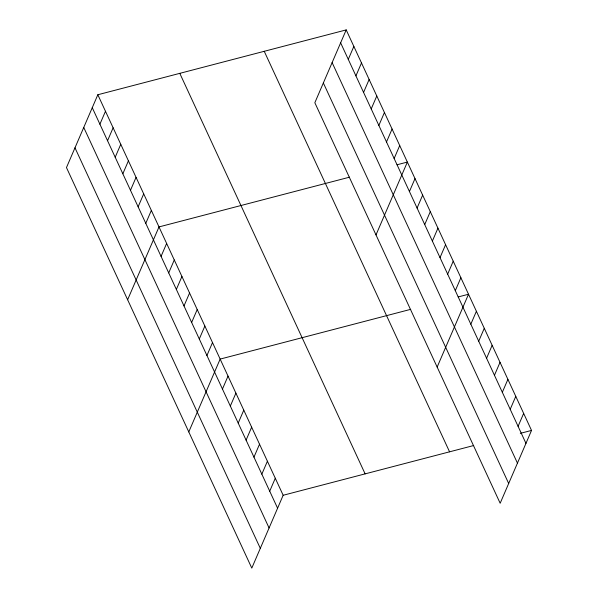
<?xml version="1.0" encoding="UTF-8"?>
<svg xmlns="http://www.w3.org/2000/svg" width="598" height="598" viewBox="0 0 598 598"><rect width="100%" height="100%" fill="white"/><g stroke="black" fill="none" stroke-linecap="round" stroke-linejoin="round"><path stroke-width="0.9" d="M97.833 94.746L66.468 167.575L251.795 568.1L283.16 495.271L97.833 94.746L346.205 29.9L531.532 430.425L500.167 503.254L314.84 102.729L346.205 29.9M99.903 124.205L105.48 111.273M107.55 140.724L113.119 127.793M115.197 157.252L120.766 144.312M122.844 173.771L128.413 160.832M130.484 190.291L136.06 177.359M138.131 206.818L143.699 193.879M145.777 223.338L151.346 210.399M127.628 299.748L158.993 226.919L349.561 177.165M161.064 256.378L166.633 243.446M168.711 272.905L174.28 259.966M176.35 289.425L181.927 276.485M183.997 305.944L189.566 293.005M191.644 322.464L197.213 309.532M199.291 338.991L204.86 326.052M206.93 355.511L212.507 342.572M348.275 59.359L353.852 46.42M188.781 431.92L220.146 359.092L410.714 309.338M355.922 75.879L361.491 62.947M222.456 389.051L228.025 376.12M363.569 92.398L369.138 79.467M230.327 406.079L235.904 393.14M371.216 108.926L376.785 95.986M238.206 423.1L243.775 410.161M378.855 125.445L384.432 112.506M246.084 440.121L251.653 427.181M386.502 141.965L392.071 129.033M253.956 457.141L259.532 444.209M394.149 158.485L399.718 145.553M261.834 474.162L267.403 461.23M376 234.902L407.365 162.073L397.012 164.779M269.713 491.19L275.282 478.25M409.436 191.532L415.005 178.593M417.083 208.052L422.651 195.12M424.722 224.571L430.298 211.64M432.369 241.099L437.938 228.159M440.016 257.618L445.585 244.679M447.663 274.138L453.232 261.206M455.302 290.658L460.879 277.726M437.153 367.075L468.518 294.246L458.165 296.952M470.828 324.206L476.397 311.266M478.699 341.226L484.275 328.295M486.578 358.247L492.147 345.315M494.456 375.275L500.025 362.336M502.327 392.295L507.904 379.356M510.206 409.316L515.775 396.377M518.085 426.337L523.654 413.405M283.16 495.271L473.728 445.517M520.312 433.356L531.532 430.425M340.636 42.839L525.963 443.365M332.122 62.603L517.449 463.129M323.354 82.965L508.681 483.49M264.241 51.301L449.569 451.826M179.796 73.352L365.124 473.87M92.264 107.685L277.592 508.21M83.75 127.449L269.078 527.974M74.982 147.811L260.309 548.336"/></g></svg>
